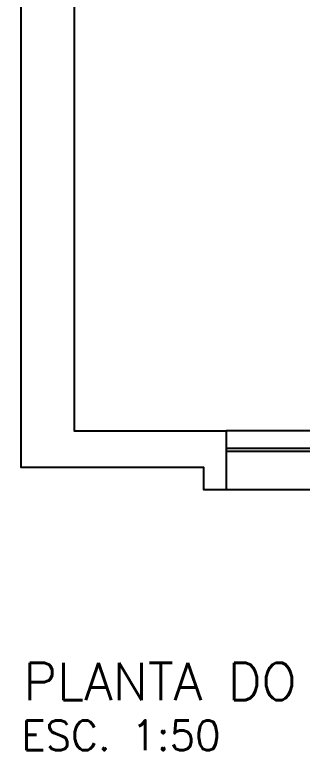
# Model space of a CAD drawing. Header units: metres. Extents: x -367 to 374, y -238 to 224.
# Drawn here: x 343.965 to 345.918, y 175.03 to 180.027 of the extents above; entities that cross this region are included whole.
import ezdxf
from ezdxf.enums import TextEntityAlignment as Align

# ---------------------------------------------------------------- set-up
doc = ezdxf.new("R2010")
doc.units = ezdxf.units.M
doc.layers.add('ELE-ALIMENTADORES', color=160, linetype='Continuous')
doc.layers.add('LA_BAU_BASES GERAIS_R00$0$BASE', color=253, linetype='Continuous')
doc.styles.add('LA_BAU_BASES GERAIS_R00$0$R60-125-RS', font='romans.shx', dxfattribs={"height": 0.19})
doc.styles.add('LA_BAU_BASES GERAIS_R00$0$R80-100-RS', font='romans.shx', dxfattribs={"height": 0.203})
doc.styles.get("Standard").update_dxf_attribs({"font": 'romans.shx'})

# ---------------------------------------------------------------- blocks, each defined once
blk = doc.blocks.new('LA_BAU_BASES GERAIS_R00$0$LA_BAU_ALVENARIA SUPERIOR_R01')
at = {"layer": 'LA_BAU_BASES GERAIS_R00$0$BASE', "linetype": 'Continuous'}
for p, q in [((254.7, 177.2), (245.4, 177.2)), ((254.7, 177.0796), (245.4, 177.0796)), ((254.7, 177.0596), (245.4, 177.0596)), ((254.7, 176.8), (245.4, 176.8))]:
    blk.add_line(p, q, dxfattribs=at)
blk.add_lwpolyline([(235.15, 200.25), (245.0223, 200.25), (245.0223, 199.8604), (244.8723, 199.8604), (244.8723, 200.0296), (244.37, 200.0296), (244.37, 199.0796), (244.8723, 199.0796), (244.8723, 199.2593), (245.0223, 199.2593), (245.0223, 198.9296), (244.37, 198.9296), (244.37, 189.185), (248.37, 189.185), (248.37, 189.035), (244.37, 189.035), (244.37, 177.2), (245.4, 177.2), (245.4, 176.8), (245.25, 176.8), (245.25, 176.95), (244.01, 176.95), (244.01, 200), (227.3206, 200)], dxfattribs=at)
blk = doc.blocks.new('LA_BAU_BASES GERAIS_R00')
at = {"layer": 'LA_BAU_BASES GERAIS_R00$0$BASE'}
blk.add_blockref('LA_BAU_BASES GERAIS_R00$0$LA_BAU_ALVENARIA SUPERIOR_R01', (100, 0), dxfattribs=at)
at = {"layer": 'LA_BAU_BASES GERAIS_R00$0$BASE', "style": 'LA_BAU_BASES GERAIS_R00$0$R60-125-RS'}
for p in [(242.7816, 218.9192), (358.6366, 192.9642)]:
    blk.add_attdef('S', text='', height=0.19, rotation=90, dxfattribs=at).set_placement(p, align=Align.MIDDLE_CENTER)
at = {"layer": 'LA_BAU_BASES GERAIS_R00$0$BASE', "style": 'LA_BAU_BASES GERAIS_R00$0$R80-100-RS'}
blk.add_attdef('ACESSO', text='', height=0.203, dxfattribs=at).set_placement((365.9223, 191.9868), align=Align.TOP_CENTER)
at = {"layer": 'LA_BAU_BASES GERAIS_R00$0$BASE', "style": 'LA_BAU_BASES GERAIS_R00$0$R60-125-RS'}
blk.add_attdef('S', text='', height=0.19, dxfattribs=at).set_placement((266.1142, 180.9134), align=Align.MIDDLE_CENTER)

msp = doc.modelspace()

# ---------------------------------------------------------------- block references
at = {"layer": 'ELE-ALIMENTADORES', "color": 2}
msp.add_blockref('LA_BAU_BASES GERAIS_R00', (0, 0), dxfattribs=at)

# ---------------------------------------------------------------- texts
at = {"layer": 'ELE-ALIMENTADORES', "color": 6}
msp.add_text('PLANTA DO PAVIMENTO SUPERIOR', height=0.253125, dxfattribs=at).set_placement((344.0243, 175.3711))
at = {"layer": 'ELE-ALIMENTADORES', "color": 7}
msp.add_text('ESC. 1:50', height=0.2025, dxfattribs=at).set_placement((344.01, 175.0296))

doc.saveas('drawing.dxf')
